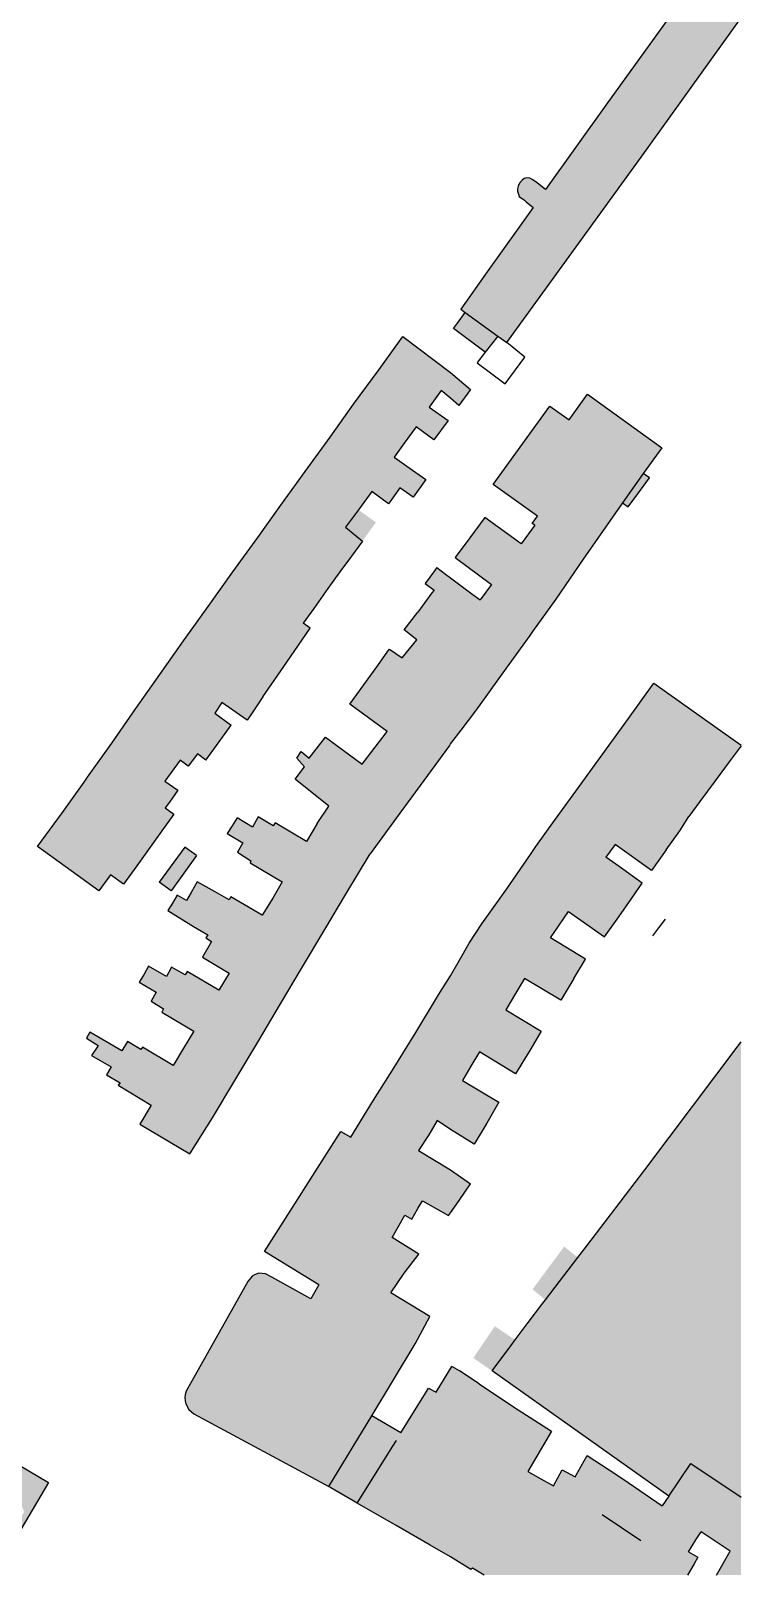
# Model space of a CAD drawing. Header units: millimetres. Extents: x 528980 to 529536, y 186782 to 187150.
# Drawn here: x 529448.3 to 529535.8, y 186782.1 to 186972.4 of the extents above; entities that cross this region are included whole.
import ezdxf

# ---------------------------------------------------------------- set-up
doc = ezdxf.new("R2010")
doc.units = ezdxf.units.MM
doc.header["$LTSCALE"] = 1.5
doc.layers.add('Building Outline', color=1, linetype='Continuous', true_color=0xff0000)
doc.layers.add('Buildings Area', color=1, linetype='Continuous', true_color=0xff0000)

# ---------------------------------------------------------------- blocks, each defined once
blk = doc.blocks.new('mastermap-topo_6112301_ACAD_1_FMEBLOCK6')
at = {"layer": 'Building Outline', "color": 251, "linetype": 'Continuous', "lineweight": -3, "true_color": 0x505050}
for points in [[(-2.48, 1.38), (-1.33, 0.73), (-1.8, -0.08), (-2.62, -1.48)], [(0.96, -1.48), (2.62, 1.48)]]:
    blk.add_lwpolyline(points, dxfattribs=at)

msp = doc.modelspace()

# ---------------------------------------------------------------- hatches: boundary and pattern name
at = {"layer": 'Buildings Area', "true_color": 0xfedcaf}
for points in [[(529535.76, 186986.49), (529535.05, 186985.5), (529533.8, 186986.4), (529533.15, 186986.9), (529532.8, 186986.9), (529532.45, 186986.85), (529532.15, 186986.65), (529531.85, 186986.4), (529531.6, 186986.05), (529531.4, 186985.65), (529531.35, 186985.15), (529531.4, 186984.75), (529531.45, 186984.4), (529531.55, 186984), (529532, 186983.65), (529532.4, 186983.35), (529533.05, 186982.9), (529526.85, 186974), (529519.1, 186963.25), (529511.7, 186952.85), (529510.5, 186953.8), (529510.05, 186954.1), (529509.75, 186954.25), (529509.4, 186954.3), (529509.05, 186954.2), (529508.8, 186954), (529508.5, 186953.65), (529508.3, 186953.25), (529508.25, 186952.95), (529508.25, 186952.65), (529508.35, 186952.3), (529508.45, 186952), (529509.1, 186951.55), (529509.3, 186951.35), (529510.15, 186950.65), (529504.5, 186942.7), (529501.25, 186938.1), (529501.8, 186937.7), (529505.8, 186934.8), (529506.9, 186934), (529523.45, 186956.85), (529535.76, 186974.02)], [(529501.8, 186937.7), (529500.85, 186936.4), (529500.35, 186935.75), (529504.25, 186932.8), (529505.8, 186934.8)], [(529494.1, 186934.75), (529491.2, 186930.7), (529497.35, 186926.05), (529498.85, 186928.1), (529500, 186927.15), (529501, 186926.25), (529502.45, 186928.2), (529500, 186930.3)], [(529497.35, 186926.05), (529491.2, 186930.7), (529488.05, 186926.4), (529494.3, 186921.6), (529495.75, 186923.6), (529497.95, 186922), (529499.7, 186924.4)], [(529521.15, 186914.25), (529523.7, 186917.85), (529526, 186921.05), (529525.85, 186921.15), (529516.85, 186927.65), (529514.6, 186924.5), (529512.2, 186926.15), (529505.25, 186916.5), (529510.7, 186912.6), (529510.05, 186911.7), (529510.35, 186911.5), (529516.3, 186907.3)], [(529495.37, 186914.94), (529496.93, 186917.15), (529495.3, 186918.3), (529493.05, 186919.9), (529494.3, 186921.6), (529488.05, 186926.4), (529485.15, 186922.35), (529493.75, 186916.1)], [(529493.75, 186916.1), (529485.15, 186922.35), (529482.1, 186918.1), (529488.65, 186913.4), (529490.3, 186915.65), (529492.35, 186914.15)], [(529479.1, 186913.95), (529487.8, 186907.7), (529489.15, 186909.55), (529487.05, 186911.25), (529488.65, 186913.4), (529482.1, 186918.1), (529479.95, 186915.15)], [(529521.85, 186913.75), (529523.05, 186915.35), (529524.5, 186917.35), (529523.7, 186917.85), (529521.15, 186914.25)], [(529486.35, 186905.75), (529487.8, 186907.7), (529479.1, 186913.95), (529476.25, 186910), (529482.91, 186905.16), (529484.9, 186903.71)], [(529490.8, 186911.85), (529488.65, 186913.4), (529487.05, 186911.25), (529489.15, 186909.55)], [(529502.35, 186909.95), (529512.95, 186902.4), (529516.3, 186907.3), (529510.35, 186911.5), (529508.7, 186909.2), (529504.2, 186912.45)], [(529483.15, 186901.25), (529484.9, 186903.71), (529482.91, 186905.16), (529476.25, 186910), (529473.2, 186905.75), (529481.85, 186899.45)], [(529512.95, 186902.4), (529502.35, 186909.95), (529500.55, 186907.5), (529505.05, 186904.2), (529503.65, 186902.3), (529505.25, 186901.15), (529509.75, 186897.9), (529510.1, 186898.4)], [(529506.3, 186893.15), (529509.75, 186897.9), (529505.25, 186901.15), (529503.65, 186902.3), (529502.63, 186903.06), (529500, 186905), (529499.38, 186905.46), (529498.29, 186906.27), (529498.02, 186905.87), (529496.87, 186904.3), (529497.96, 186903.51), (529497.7, 186903.15), (529495.95, 186900.8), (529500.11, 186897.73), (529502.45, 186896)], [(529482.7, 186898.82), (529481.85, 186899.45), (529473.2, 186905.75), (529470.15, 186901.5), (529476.85, 186896.75), (529479.82, 186894.61)], [(529479.82, 186894.61), (529476.85, 186896.75), (529470.15, 186901.5), (529467.65, 186898), (529467.1, 186897.25), (529474.75, 186891.85), (529476.9, 186890.34)], [(529504.35, 186890.4), (529506.3, 186893.15), (529502.45, 186896), (529500.11, 186897.73), (529495.95, 186900.8), (529494.3, 186898.6), (529495.82, 186897.39), (529494.03, 186895.14), (529494.88, 186894.56), (529497.05, 186893.05), (529500, 186890.9), (529503.05, 186888.65)], [(529476.9, 186890.34), (529474.75, 186891.85), (529467.1, 186897.25), (529464.2, 186893.1), (529470.95, 186888.35), (529471.84, 186889.64), (529474.95, 186887.48), (529475.48, 186888.25)], [(529500, 186884.6), (529501.25, 186886.25), (529503.05, 186888.65), (529500, 186890.9), (529497.05, 186893.05), (529494.88, 186894.56), (529494.03, 186895.14), (529492.46, 186896.23), (529492.28, 186895.97), (529491.05, 186894.2), (529489.33, 186891.84), (529499.85, 186884.35)], [(529471.18, 186884.37), (529473, 186886.85), (529470.95, 186888.35), (529464.2, 186893.1), (529461.25, 186888.9), (529468.85, 186883.35), (529469.85, 186882.55)], [(529499.85, 186884.35), (529489.33, 186891.84), (529487.6, 186889.45), (529492.2, 186886.1), (529490.71, 186884.16), (529496.7, 186880.05)], [(529535.76, 186884.31), (529535.76, 186884.39), (529531.25, 186887.6), (529525, 186892.05), (529521.9, 186887.7), (529532.55, 186880), (529534.3, 186882.35)], [(529461.25, 186888.9), (529458.3, 186884.65), (529464.8, 186879.95), (529466.7, 186882.55), (529467.7, 186881.8), (529468.85, 186883.35)], [(529529.34, 186875.63), (529530.7, 186877.45), (529532.55, 186880), (529521.9, 186887.7), (529518.65, 186883.2), (529525.05, 186878.65)], [(529482.6, 186882.8), (529493.3, 186875.4), (529496.7, 186880.05), (529490.71, 186884.16), (529489.1, 186882.05), (529484.6, 186885.4)], [(529465.94, 186875.9), (529464.86, 186876.67), (529465.38, 186877.38), (529466.41, 186878.86), (529464.8, 186879.95), (529458.3, 186884.65), (529455.3, 186880.45), (529462.85, 186875), (529464.45, 186873.85)], [(529481.6, 186883.6), (529481.05, 186882.8), (529482, 186881.75), (529480.85, 186880.2), (529485, 186876.9), (529483.55, 186874.75), (529490.1, 186871), (529493.3, 186875.4), (529482.6, 186882.8)], [(529526.55, 186871.5), (529528.2, 186873.85), (529529.34, 186875.63), (529525.05, 186878.65), (529518.65, 186883.2), (529517.15, 186881.1), (529515.75, 186879.2), (529525.35, 186872.4)], [(529464.45, 186873.85), (529462.85, 186875), (529455.3, 186880.45), (529454.9, 186879.85), (529452.2, 186876.1), (529459.74, 186870.69), (529461.35, 186869.54)], [(529512.8, 186875.1), (529519.1, 186870.6), (529520.25, 186872.15), (529524.75, 186868.95), (529526.55, 186871.5), (529525.35, 186872.4), (529515.75, 186879.2)], [(529461.35, 186869.54), (529459.74, 186870.69), (529452.2, 186876.1), (529449.15, 186871.9), (529456.7, 186866.45), (529458.11, 186868.41), (529459.72, 186867.26)], [(529484.5, 186861.7), (529487.1, 186866.05), (529473.1, 186874.45), (529472.5, 186873.5), (529474.4, 186872.35), (529473.75, 186871.2), (529475.4, 186870.15), (529475.3, 186869.9), (529479.25, 186867.55), (529478.1, 186865.55)], [(529490.1, 186871), (529483.55, 186874.75), (529482.25, 186872.55), (529478.4, 186874.85), (529478.15, 186874.45), (529476.3, 186875.55), (529475.6, 186874.3), (529473.7, 186875.45), (529473.1, 186874.45), (529487.1, 186866.05)], [(529520.7, 186863.25), (529522.3, 186865.55), (529523.59, 186867.4), (529520.75, 186869.45), (529519.1, 186870.6), (529512.8, 186875.1), (529510.5, 186871.9), (529509.85, 186870.95)], [(529468.7, 186870.8), (529467.29, 186871.82), (529464.13, 186867.52), (529465.6, 186866.45)], [(529513.3, 186862.1), (529514.5, 186863.9), (529518.95, 186860.8), (529520.7, 186863.25), (529509.85, 186870.95), (529506.9, 186866.7)], [(529471, 186866.35), (529468.79, 186867.58), (529468.05, 186866.25), (529467.5, 186865.25), (529481.65, 186856.9), (529484.5, 186861.7), (529478.1, 186865.55), (529476.8, 186863.45), (529472.95, 186865.7), (529472.75, 186865.35)], [(529515.15, 186855.65), (529516.6, 186858.05), (529512.3, 186860.65), (529513.3, 186862.1), (529506.9, 186866.7), (529503.85, 186862.4), (529508.7, 186859.45)], [(529481.65, 186856.9), (529467.5, 186865.25), (529466.35, 186865.9), (529465.75, 186864.95), (529465.17, 186864.02), (529468.35, 186862.05), (529470.1, 186861.05), (529469.85, 186860.65), (529470.57, 186860.23), (529469.44, 186858.29), (529472.72, 186856.33), (529479.05, 186852.55)], [(529508, 186853.8), (529509.1, 186855.65), (529513.55, 186853), (529515.15, 186855.65), (529508.7, 186859.45), (529503.85, 186862.4), (529502.3, 186860), (529501.1, 186857.9)], [(529462.81, 186857.18), (529462.25, 186856.2), (529476.25, 186847.8), (529479.05, 186852.55), (529472.72, 186856.33), (529471.45, 186854.2), (529467.55, 186856.5), (529467.3, 186856.1), (529465.65, 186857.05), (529465, 186855.9)], [(529501.1, 186857.9), (529500, 186856), (529498.5, 186853.65), (529500, 186852.6), (529507.1, 186848.4), (529509.75, 186846.8), (529511.15, 186849.15), (529506.8, 186851.8), (529508, 186853.8)], [(529476.25, 186847.8), (529462.25, 186856.2), (529461.65, 186855.2), (529463.75, 186853.95), (529463.15, 186852.85), (529464.65, 186851.9), (529464.45, 186851.5), (529468.4, 186849.15), (529467.1, 186847.05), (529473.45, 186843.1)], [(529509.75, 186846.8), (529507.1, 186848.4), (529500, 186852.6), (529498.5, 186853.65), (529495.7, 186849), (529500, 186846.25), (529502.5, 186844.85), (529503.55, 186846.6), (529508, 186843.9)], [(529467.1, 186847.05), (529465.85, 186844.95), (529462.05, 186847.2), (529461.85, 186846.9), (529460.2, 186847.9), (529459.5, 186846.75), (529455.6, 186849.05), (529455.15, 186848.3), (529456.6, 186847.4), (529456.55, 186847.3), (529470.7, 186838.5), (529473.45, 186843.1)], [(529470.7, 186838.5), (529456.55, 186847.3), (529455.8, 186846.15), (529458.2, 186844.75), (529457.65, 186843.8), (529459.3, 186842.8), (529459.05, 186842.5), (529463.15, 186840.05), (529461.75, 186837.7), (529467.9, 186834.05)], [(529502.5, 186844.85), (529500, 186846.25), (529495.7, 186849), (529493.05, 186844.7), (529500, 186840.55), (529504.45, 186837.85), (529505.95, 186840.4), (529501.45, 186843.1)], [(529535.76, 186847.84), (529523.9, 186832.1), (529516.63, 186822.56), (529515.66, 186821.29), (529511.67, 186816.07), (529511.35, 186815.65), (529509.42, 186813.09), (529507.94, 186811.12), (529507.4, 186810.4), (529505.1, 186807.3), (529526.85, 186791.89), (529529.56, 186795.92), (529535.76, 186791.76)], [(529504.45, 186837.85), (529500, 186840.55), (529493.05, 186844.7), (529490.5, 186840.65), (529493.25, 186838.95), (529497.3, 186836.4), (529498.35, 186838.15), (529500, 186837.05), (529502.9, 186835.25)], [(529497.3, 186836.4), (529493.25, 186838.95), (529490.5, 186840.65), (529487.7, 186836.1), (529500, 186828.93), (529501.05, 186828.32), (529502.45, 186830.35), (529500, 186832.1), (529496.05, 186834.45)], [(529487.7, 186836.1), (529486.5, 186836.8), (529477.1, 186822), (529483.76, 186817.93), (529495.65, 186810.65), (529497.45, 186814.01), (529492.65, 186816.91), (529494.3, 186819.35), (529496.1, 186821.71), (529492.79, 186823.74), (529494.36, 186826.49), (529495.22, 186826), (529495.97, 186827.3), (529496.53, 186828.25), (529499.74, 186826.46), (529500, 186826.8), (529501.05, 186828.32), (529500, 186828.93)], [(529515.66, 186821.29), (529513.98, 186822.62), (529510.08, 186817.35), (529511.67, 186816.07)], [(529477.97, 186818.87), (529477.22, 186819.28), (529476.37, 186819.33), (529475.84, 186819.15), (529475.57, 186818.98), (529475.04, 186818.34), (529467.42, 186804.82), (529467.33, 186804.35), (529467.28, 186804.05), (529467.31, 186803.63), (529467.41, 186803.25), (529467.78, 186802.57), (529468.38, 186802.03), (529485, 186793.05), (529490.3, 186801.77), (529495.65, 186810.65), (529483.76, 186817.93), (529482.77, 186816.17)], [(529505.1, 186807.3), (529507.4, 186810.4), (529507.94, 186811.12), (529505.45, 186812.81), (529502.79, 186808.9)], [(529442.96, 186782.15), (529443.71, 186782.15), (529450.5, 186793.55), (529426.75, 186807.6), (529426.05, 186806.3), (529445.45, 186794.8), (529447.5, 186789.95)], [(529493.3, 186788.25), (529500, 186799.55), (529501.25, 186801.75), (529503.5, 186805.7), (529501.1, 186807.3), (529500.13, 186807.87), (529498.23, 186804.67), (529494.26, 186798.19), (529493.32, 186798.74), (529492.89, 186798.05), (529488.5, 186791)], [(529497.5, 186785.85), (529500, 186789.65), (529503, 186794.8), (529507.75, 186802.9), (529503.5, 186805.7), (529501.25, 186801.75), (529500, 186799.55), (529493.3, 186788.25)], [(529488.5, 186791), (529492.89, 186798.05), (529493.32, 186798.74), (529494.26, 186798.19), (529498.23, 186804.67), (529497.28, 186805.19), (529496.9, 186804.55), (529493.89, 186799.66), (529490.3, 186801.77), (529485, 186793.05), (529485.25, 186792.9), (529488.3, 186791.15)], [(529507.75, 186802.9), (529503, 186794.8), (529500, 186789.65), (529497.5, 186785.85), (529500, 186784.4), (529502.5, 186782.85), (529502.7, 186783), (529504.65, 186786.4), (529509.5, 186794.9), (529512.4, 186799.9)], [(529508.5, 186782.15), (529514.4, 186782.15), (529518.65, 186789.6), (529519.8, 186791.6), (529519.82, 186791.64), (529521.2, 186794), (529519.5, 186795.1), (529516.8, 186796.9), (529515.35, 186794.25)], [(529535.76, 186791.76), (529529.56, 186795.92), (529526.85, 186791.89), (529526.05, 186790.7), (529530.84, 186787.49), (529534.4, 186785.1), (529535.76, 186784.18)], [(529504.14, 186782.15), (529508.5, 186782.15), (529515.35, 186794.25), (529513.75, 186795.1), (529512.65, 186793.15), (529511.1, 186794.01), (529509.5, 186794.9), (529504.65, 186786.4), (529502.7, 186783)], [(529525.47, 186789.76), (529526.05, 186790.7), (529521.2, 186794), (529519.82, 186791.64), (529519.8, 186791.6), (529518.65, 186789.6), (529523.41, 186786.41)], [(529520.91, 186782.15), (529527.68, 186782.15), (529528, 186782.7), (529528.85, 186784.2), (529529.3, 186785), (529530.2, 186786.5), (529530.84, 186787.49), (529526.05, 186790.7), (529525.47, 186789.76), (529523.41, 186786.41), (529522.85, 186785.5), (529521.02, 186782.34)], [(529514.4, 186782.15), (529520.91, 186782.15), (529521.02, 186782.34), (529522.85, 186785.5), (529523.41, 186786.41), (529518.65, 186789.6)], [(529527.68, 186782.15), (529529.16, 186782.15), (529529.97, 186783.54), (529530.45, 186784.35), (529529.3, 186785), (529528.85, 186784.2), (529528, 186782.7)], [(529532.74, 186782.15), (529534.4, 186785.1), (529535.76, 186784.18), (529535.76, 186782.15)]]:
    msp.add_hatch(color=41, dxfattribs=at).paths.add_polyline_path(points, flags=0)

# ---------------------------------------------------------------- linework, layer by layer
at = {"layer": 'Building Outline', "color": 251, "linetype": 'Continuous', "lineweight": -3, "true_color": 0x505050}
for points in [[(529532, 186983.65), (529532.4, 186983.35), (529533.05, 186982.9), (529526.85, 186974), (529519.1, 186963.25), (529511.7, 186952.85), (529510.5, 186953.8)], [(529506.9, 186934), (529523.45, 186956.85), (529535.76, 186974.02)], [(529510.5, 186953.8), (529510.05, 186954.1), (529509.75, 186954.25), (529509.4, 186954.3), (529509.05, 186954.2), (529508.8, 186954), (529508.5, 186953.65), (529508.3, 186953.25), (529508.25, 186952.95), (529508.25, 186952.65), (529508.35, 186952.3), (529508.45, 186952), (529509.1, 186951.55)], [(529509.1, 186951.55), (529509.3, 186951.35), (529510.15, 186950.65), (529504.5, 186942.7)], [(529504.5, 186942.7), (529501.25, 186938.1), (529501.8, 186937.7)], [(529504.25, 186932.8), (529500.35, 186935.75), (529500.85, 186936.4), (529501.8, 186937.7)], [(529501.8, 186937.7), (529505.8, 186934.8)], [(529505.8, 186934.8), (529504.25, 186932.8)], [(529505.8, 186934.8), (529506.9, 186934)], [(529491.2, 186930.7), (529494.1, 186934.75)], [(529494.1, 186934.75), (529500, 186930.3), (529502.45, 186928.2)], [(529509.15, 186932.2), (529506.9, 186934)], [(529503.3, 186931.6), (529503.25, 186931.5), (529506.7, 186928.9), (529509.15, 186932.2)], [(529504.25, 186932.8), (529503.3, 186931.6)], [(529488.05, 186926.4), (529491.2, 186930.7)], [(529502.45, 186928.2), (529501, 186926.25), (529500, 186927.15), (529498.85, 186928.1), (529497.35, 186926.05)], [(529510.05, 186911.7), (529510.7, 186912.6), (529505.25, 186916.5), (529512.2, 186926.15), (529514.6, 186924.5), (529516.85, 186927.65), (529525.85, 186921.15)], [(529485.15, 186922.35), (529488.05, 186926.4)], [(529497.35, 186926.05), (529499.7, 186924.4)], [(529499.7, 186924.4), (529497.95, 186922), (529495.75, 186923.6), (529494.3, 186921.6)], [(529482.1, 186918.1), (529485.15, 186922.35)], [(529494.3, 186921.6), (529493.05, 186919.9), (529495.3, 186918.3), (529496.93, 186917.15), (529495.37, 186914.94)], [(529525.85, 186921.15), (529526, 186921.05), (529523.7, 186917.85)], [(529479.1, 186913.95), (529479.95, 186915.15), (529482.1, 186918.1)], [(529523.7, 186917.85), (529521.15, 186914.25)], [(529524.5, 186917.35), (529523.7, 186917.85)], [(529493.75, 186916.1), (529492.35, 186914.15), (529490.3, 186915.65), (529488.65, 186913.4)], [(529495.37, 186914.94), (529493.75, 186916.1)], [(529521.85, 186913.75), (529523.05, 186915.35), (529524.5, 186917.35)], [(529476.25, 186910), (529479.1, 186913.95)], [(529521.15, 186914.25), (529516.3, 186907.3)], [(529521.15, 186914.25), (529521.85, 186913.75)], [(529488.65, 186913.4), (529487.05, 186911.25), (529489.15, 186909.55)], [(529510.35, 186911.5), (529508.7, 186909.2), (529504.2, 186912.45), (529502.35, 186909.95)], [(529510.35, 186911.5), (529510.05, 186911.7)], [(529473.2, 186905.75), (529476.25, 186910)], [(529489.15, 186909.55), (529487.8, 186907.7)], [(529502.35, 186909.95), (529500.55, 186907.5), (529505.05, 186904.2), (529503.65, 186902.3)], [(529487.8, 186907.7), (529486.35, 186905.75), (529484.9, 186903.71)], [(529498.29, 186906.27), (529498.02, 186905.87), (529496.87, 186904.3), (529497.96, 186903.51), (529497.7, 186903.15), (529495.95, 186900.8)], [(529498.29, 186906.27), (529499.38, 186905.46), (529500, 186905), (529502.63, 186903.06), (529503.65, 186902.3)], [(529516.3, 186907.3), (529512.95, 186902.4)], [(529470.15, 186901.5), (529473.2, 186905.75)], [(529484.9, 186903.71), (529483.15, 186901.25), (529481.85, 186899.45)], [(529467.1, 186897.25), (529467.65, 186898), (529470.15, 186901.5)], [(529494.03, 186895.14), (529495.82, 186897.39), (529494.3, 186898.6), (529495.95, 186900.8)], [(529512.95, 186902.4), (529510.1, 186898.4), (529509.75, 186897.9)], [(529479.82, 186894.61), (529482.7, 186898.82)], [(529482.7, 186898.82), (529481.85, 186899.45)], [(529464.2, 186893.1), (529467.1, 186897.25)], [(529509.75, 186897.9), (529506.3, 186893.15)], [(529489.33, 186891.84), (529491.05, 186894.2), (529492.28, 186895.97), (529492.46, 186896.23)], [(529492.46, 186896.23), (529494.03, 186895.14)], [(529461.25, 186888.9), (529464.2, 186893.1)], [(529476.9, 186890.34), (529479.82, 186894.61)], [(529506.3, 186893.15), (529504.35, 186890.4), (529503.05, 186888.65)], [(529490.71, 186884.16), (529492.2, 186886.1), (529487.6, 186889.45), (529489.33, 186891.84)], [(529521.9, 186887.7), (529525, 186892.05)], [(529525, 186892.05), (529531.25, 186887.6), (529535.76, 186884.39)], [(529476.9, 186890.34), (529475.48, 186888.25), (529474.95, 186887.48), (529471.84, 186889.64), (529470.95, 186888.35)], [(529458.3, 186884.65), (529461.25, 186888.9)], [(529470.95, 186888.35), (529473, 186886.85)], [(529503.05, 186888.65), (529501.25, 186886.25), (529500, 186884.6), (529499.85, 186884.35)], [(529518.65, 186883.2), (529521.9, 186887.7)], [(529469.85, 186882.55), (529471.18, 186884.37), (529473, 186886.85)], [(529482.6, 186882.8), (529484.6, 186885.4), (529489.1, 186882.05), (529490.71, 186884.16)], [(529455.3, 186880.45), (529458.3, 186884.65)], [(529483.55, 186874.75), (529485, 186876.9), (529480.85, 186880.2), (529482, 186881.75), (529481.05, 186882.8), (529481.6, 186883.6)], [(529481.6, 186883.6), (529482.6, 186882.8)], [(529499.85, 186884.35), (529496.7, 186880.05)], [(529535.76, 186884.31), (529534.3, 186882.35), (529532.55, 186880)], [(529468.85, 186883.35), (529467.7, 186881.8), (529466.7, 186882.55), (529464.8, 186879.95)], [(529469.85, 186882.55), (529468.85, 186883.35)], [(529515.75, 186879.2), (529517.15, 186881.1), (529518.65, 186883.2)], [(529452.2, 186876.1), (529454.9, 186879.85), (529455.3, 186880.45)], [(529464.8, 186879.95), (529466.41, 186878.86)], [(529496.7, 186880.05), (529493.3, 186875.4)], [(529532.55, 186880), (529530.7, 186877.45), (529529.34, 186875.63)], [(529466.41, 186878.86), (529465.38, 186877.38), (529464.86, 186876.67), (529465.94, 186875.9), (529464.45, 186873.85)], [(529512.8, 186875.1), (529515.75, 186879.2)], [(529449.15, 186871.9), (529452.2, 186876.1)], [(529473.1, 186874.45), (529472.5, 186873.5), (529474.4, 186872.35), (529473.75, 186871.2), (529475.4, 186870.15), (529475.3, 186869.9), (529479.25, 186867.55), (529478.1, 186865.55)], [(529483.55, 186874.75), (529482.25, 186872.55), (529478.4, 186874.85), (529478.15, 186874.45), (529476.3, 186875.55), (529475.6, 186874.3), (529473.7, 186875.45), (529473.1, 186874.45)], [(529493.3, 186875.4), (529490.1, 186871)], [(529509.85, 186870.95), (529510.5, 186871.9), (529512.8, 186875.1)], [(529526.55, 186871.5), (529528.2, 186873.85), (529529.34, 186875.63)], [(529464.45, 186873.85), (529461.35, 186869.54)], [(529526.55, 186871.5), (529524.75, 186868.95), (529520.25, 186872.15), (529519.1, 186870.6)], [(529456.7, 186866.45), (529449.15, 186871.9)], [(529467.29, 186871.82), (529464.13, 186867.52)], [(529468.7, 186870.8), (529465.6, 186866.45)], [(529468.7, 186870.8), (529467.29, 186871.82)], [(529487.1, 186866.05), (529490.1, 186871)], [(529506.9, 186866.7), (529509.85, 186870.95)], [(529523.59, 186867.4), (529520.75, 186869.45), (529519.1, 186870.6)], [(529461.35, 186869.54), (529459.72, 186867.26), (529458.11, 186868.41), (529456.7, 186866.45)], [(529465.6, 186866.45), (529464.13, 186867.52)], [(529478.1, 186865.55), (529476.8, 186863.45), (529472.95, 186865.7), (529472.75, 186865.35), (529471, 186866.35), (529468.79, 186867.58), (529468.05, 186866.25), (529467.5, 186865.25)], [(529503.85, 186862.4), (529506.9, 186866.7)], [(529520.7, 186863.25), (529522.3, 186865.55), (529523.59, 186867.4)], [(529466.35, 186865.9), (529465.75, 186864.95), (529465.17, 186864.02), (529468.35, 186862.05), (529470.1, 186861.05), (529469.85, 186860.65), (529470.57, 186860.23), (529469.44, 186858.29)], [(529467.5, 186865.25), (529466.35, 186865.9)], [(529484.5, 186861.7), (529487.1, 186866.05)], [(529513.3, 186862.1), (529514.5, 186863.9), (529518.95, 186860.8), (529520.7, 186863.25)], [(529524.9, 186860.9), (529525.65, 186861.9), (529526.45, 186862.95)], [(529481.65, 186856.9), (529484.5, 186861.7)], [(529501.1, 186857.9), (529502.3, 186860), (529503.85, 186862.4)], [(529515.15, 186855.65), (529516.6, 186858.05), (529512.3, 186860.65), (529513.3, 186862.1)], [(529472.72, 186856.33), (529471.45, 186854.2), (529467.55, 186856.5), (529467.3, 186856.1), (529465.65, 186857.05), (529465, 186855.9), (529462.81, 186857.18), (529462.25, 186856.2)], [(529469.44, 186858.29), (529472.72, 186856.33)], [(529479.05, 186852.55), (529481.65, 186856.9)], [(529498.5, 186853.65), (529500, 186856), (529501.1, 186857.9)], [(529462.25, 186856.2), (529461.65, 186855.2), (529463.75, 186853.95), (529463.15, 186852.85), (529464.65, 186851.9), (529464.45, 186851.5), (529468.4, 186849.15), (529467.1, 186847.05)], [(529515.15, 186855.65), (529513.55, 186853), (529509.1, 186855.65), (529508, 186853.8)], [(529495.7, 186849), (529498.5, 186853.65)], [(529508, 186853.8), (529506.8, 186851.8), (529511.15, 186849.15), (529509.75, 186846.8)], [(529476.25, 186847.8), (529479.05, 186852.55)], [(529467.1, 186847.05), (529465.85, 186844.95), (529462.05, 186847.2), (529461.85, 186846.9), (529460.2, 186847.9), (529459.5, 186846.75), (529455.6, 186849.05), (529455.15, 186848.3)], [(529455.15, 186848.3), (529456.6, 186847.4), (529456.55, 186847.3)], [(529456.55, 186847.3), (529455.8, 186846.15), (529458.2, 186844.75), (529457.65, 186843.8), (529459.3, 186842.8), (529459.05, 186842.5), (529463.15, 186840.05), (529461.75, 186837.7), (529467.9, 186834.05)], [(529473.45, 186843.1), (529476.25, 186847.8)], [(529493.05, 186844.7), (529495.7, 186849)], [(529516.63, 186822.56), (529523.9, 186832.1), (529535.76, 186847.84)], [(529509.75, 186846.8), (529508, 186843.9), (529503.55, 186846.6), (529502.5, 186844.85)], [(529490.5, 186840.65), (529493.05, 186844.7)], [(529502.5, 186844.85), (529501.45, 186843.1), (529505.95, 186840.4), (529504.45, 186837.85)], [(529470.7, 186838.5), (529473.45, 186843.1)], [(529487.7, 186836.1), (529490.5, 186840.65)], [(529467.9, 186834.05), (529470.7, 186838.5)], [(529504.45, 186837.85), (529502.9, 186835.25), (529500, 186837.05), (529498.35, 186838.15), (529497.3, 186836.4)], [(529477.1, 186822), (529486.5, 186836.8)], [(529486.5, 186836.8), (529487.7, 186836.1)], [(529497.3, 186836.4), (529496.05, 186834.45), (529500, 186832.1), (529502.45, 186830.35)], [(529501.05, 186828.32), (529502.45, 186830.35)], [(529496.1, 186821.71), (529492.79, 186823.74), (529494.36, 186826.49), (529495.22, 186826), (529495.97, 186827.3), (529496.53, 186828.25), (529499.74, 186826.46)], [(529499.74, 186826.46), (529500, 186826.8), (529501.05, 186828.32)], [(529515.66, 186821.29), (529516.63, 186822.56)], [(529483.76, 186817.93), (529477.1, 186822)], [(529494.3, 186819.35), (529496.1, 186821.71)], [(529511.67, 186816.07), (529515.66, 186821.29)], [(529483.76, 186817.93), (529482.77, 186816.17), (529477.97, 186818.87), (529477.22, 186819.28), (529476.37, 186819.33), (529475.84, 186819.15), (529475.57, 186818.98), (529475.04, 186818.34)], [(529497.45, 186814.01), (529492.65, 186816.91), (529494.3, 186819.35)], [(529475.04, 186818.34), (529467.42, 186804.82), (529467.33, 186804.35), (529467.28, 186804.05), (529467.31, 186803.63), (529467.41, 186803.25), (529467.78, 186802.57), (529468.38, 186802.03), (529485, 186793.05)], [(529509.42, 186813.09), (529511.35, 186815.65), (529511.67, 186816.07)], [(529495.65, 186810.65), (529497.45, 186814.01)], [(529507.94, 186811.12), (529509.42, 186813.09)], [(529505.1, 186807.3), (529507.4, 186810.4), (529507.94, 186811.12)], [(529490.3, 186801.77), (529495.65, 186810.65)], [(529426.05, 186806.3), (529426.75, 186807.6), (529450.5, 186793.55), (529443.71, 186782.15)], [(529498.23, 186804.67), (529500.13, 186807.87)], [(529503.5, 186805.7), (529501.1, 186807.3), (529500.13, 186807.87)], [(529503.5, 186805.7), (529507.75, 186802.9)], [(529526.85, 186791.89), (529505.1, 186807.3)], [(529493.89, 186799.66), (529496.9, 186804.55), (529497.28, 186805.19), (529498.23, 186804.67)], [(529485, 186793.05), (529490.3, 186801.77)], [(529493.89, 186799.66), (529490.3, 186801.77)], [(529507.75, 186802.9), (529512.4, 186799.9)], [(529512.4, 186799.9), (529509.5, 186794.9)], [(529488.5, 186791), (529492.89, 186798.05), (529493.32, 186798.74)], [(529515.35, 186794.25), (529516.8, 186796.9)], [(529516.8, 186796.9), (529519.5, 186795.1), (529521.2, 186794)], [(529526.85, 186791.89), (529529.56, 186795.92), (529535.76, 186791.76)], [(529509.5, 186794.9), (529511.1, 186794.01), (529512.65, 186793.15), (529513.75, 186795.1), (529515.35, 186794.25)], [(529521.2, 186794), (529526.05, 186790.7)], [(529485.25, 186792.9), (529485, 186793.05)], [(529488.3, 186791.15), (529485.25, 186792.9)], [(529488.5, 186791), (529488.3, 186791.15)], [(529493.3, 186788.25), (529488.5, 186791)], [(529526.85, 186791.89), (529526.05, 186790.7)], [(529518.65, 186789.6), (529523.41, 186786.41)], [(529497.5, 186785.85), (529493.3, 186788.25)], [(529529.3, 186785), (529530.2, 186786.5), (529530.84, 186787.49)], [(529534.4, 186785.1), (529530.84, 186787.49)], [(529502.7, 186783), (529502.5, 186782.85), (529500, 186784.4), (529497.5, 186785.85)], [(529504.14, 186782.15), (529502.7, 186783)]]:
    msp.add_lwpolyline(points, dxfattribs=at)

# ---------------------------------------------------------------- block references
msp.add_blockref('mastermap-topo_6112301_ACAD_1_FMEBLOCK6', (529531.78, 186783.62), dxfattribs=at)

doc.saveas('drawing.dxf')
